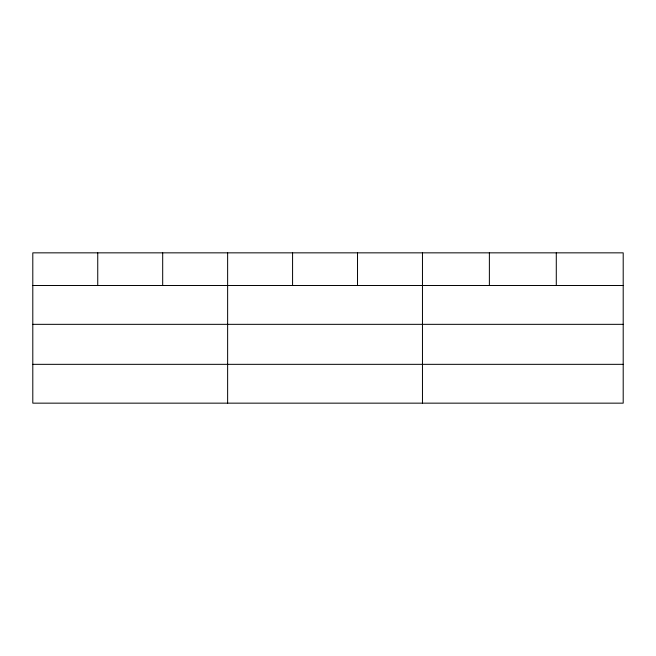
<?xml version="1.0" encoding="UTF-8"?>
<svg xmlns="http://www.w3.org/2000/svg" width="656" height="656" viewBox="0 0 656 656"><rect width="100%" height="100%" fill="white"/><g stroke="black" fill="none" stroke-linecap="round" stroke-linejoin="round"><path stroke-width="0.98" d="M623.2 324.335L623.2 252.847L32.8 252.847L32.8 403.153L623.2 403.153L623.2 324.335L32.8 324.335M32.8 285.508L623.2 285.508M32.8 364.334L623.2 364.334M556.288 252.847L556.288 285.508M489.376 252.847L489.376 285.508M422.464 252.847L422.464 403.153M357.52 252.847L357.52 285.508M292.576 252.847L292.576 285.508M227.632 252.847L227.632 403.153M162.688 252.847L162.688 285.508M97.744 252.847L97.744 285.508"/></g></svg>
